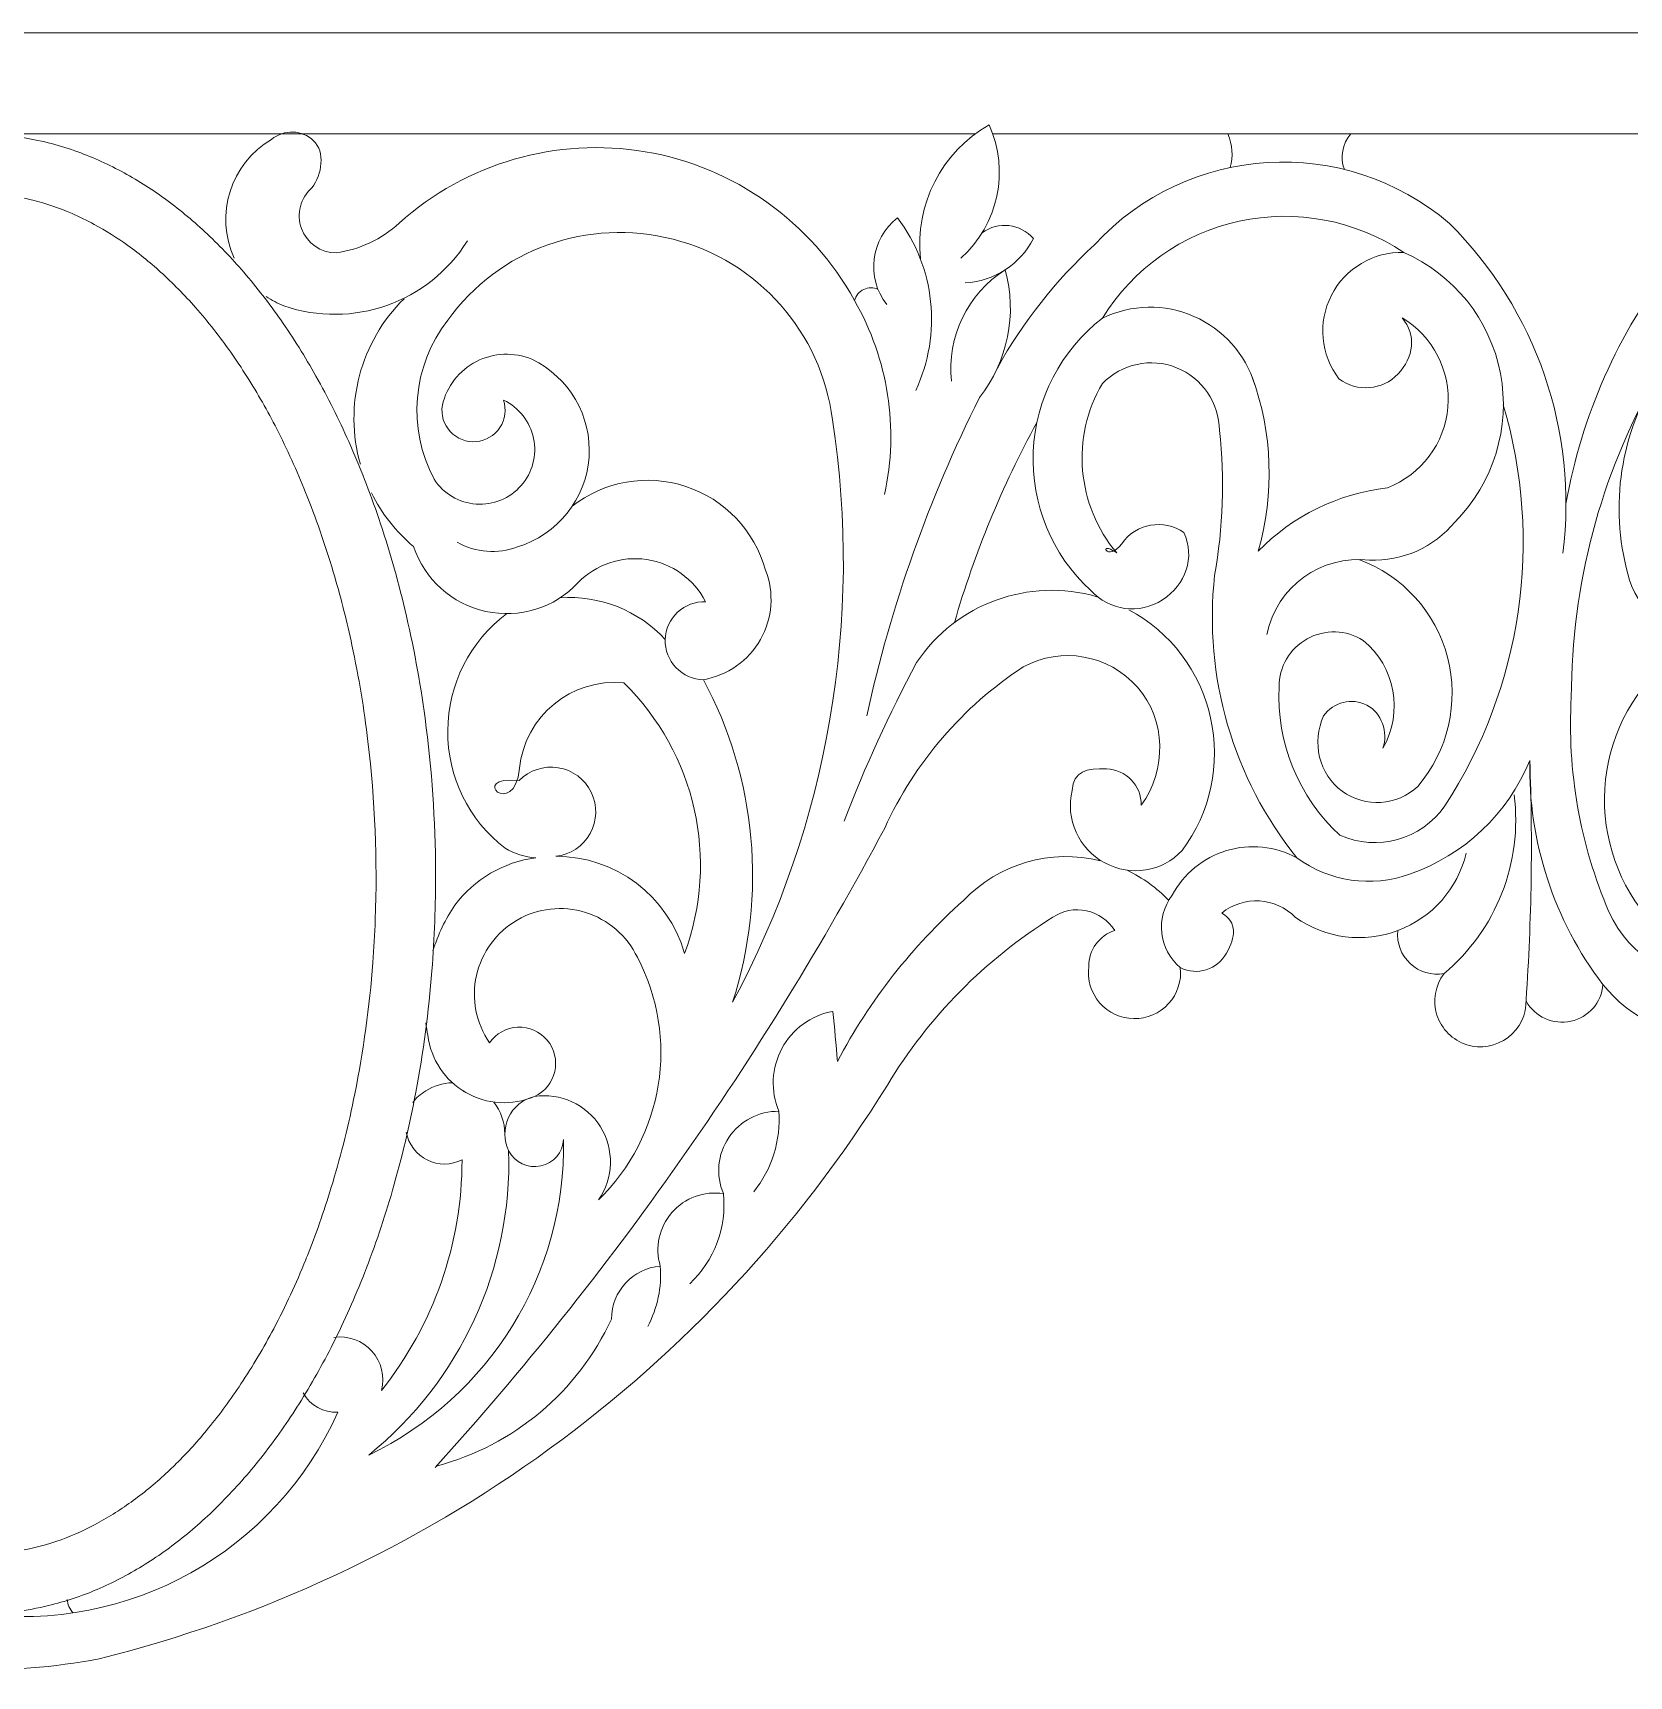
# Model space of a CAD drawing. Header units: millimetres. Extents: x 4607 to 4809, y 1593 to 1731.
# Drawn here: x 4709.4 to 4766.8, y 1671.8 to 1731 of the extents above; entities that cross this region are included whole.
import ezdxf

# ---------------------------------------------------------------- set-up
doc = ezdxf.new("R2010")
doc.units = ezdxf.units.MM
doc.header["$MEASUREMENT"] = 0
doc.layers.add('SITARA ALL', color=18, linetype='Continuous', true_color=0x000000)

msp = doc.modelspace()

# ---------------------------------------------------------------- linework, layer by layer
at = {"layer": 'SITARA ALL', "lineweight": 9}
for points, knots in [([(4805.424, 1688.332), (4805.424, 1688.332), (4807.449, 1688.332), (4807.449, 1688.332), (4807.449, 1688.332), (4807.449, 1730.976), (4807.449, 1730.976), (4807.449, 1730.976), (4607.449, 1730.976), (4607.449, 1730.976), (4607.449, 1730.976), (4607.449, 1688.332), (4607.449, 1688.332), (4607.449, 1688.332), (4609.474, 1688.332), (4609.474, 1688.332)], [0, 0, 0, 0, 0.166667, 0.166667, 0.166667, 0.333333, 0.333333, 0.333333, 0.5, 0.5, 0.5, 0.666667, 0.666667, 0.666667, 1, 1, 1, 1]), ([(4707.349, 1727.335), (4706.552, 1727.331), (4705.758, 1727.234), (4704.983, 1727.047), (4704.382, 1726.901), (4703.794, 1726.706), (4703.226, 1726.462), (4702.667, 1726.223), (4702.126, 1725.943), (4701.608, 1725.624), (4701.073, 1725.295), (4700.56, 1724.932), (4700.073, 1724.535), (4699.574, 1724.129), (4699.1, 1723.694), (4698.651, 1723.233), (4698.158, 1722.726), (4697.693, 1722.192), (4697.258, 1721.633), (4696.795, 1721.038), (4696.362, 1720.42), (4695.961, 1719.781), (4695.52, 1719.079), (4695.113, 1718.358), (4694.741, 1717.618), (4694.323, 1716.788), (4693.945, 1715.939), (4693.606, 1715.074), (4693.223, 1714.094), (4692.885, 1713.097), (4692.594, 1712.086), (4692.26, 1710.925), (4691.981, 1709.749), (4691.759, 1708.562), (4691.488, 1707.115), (4691.294, 1705.655), (4691.179, 1704.187), (4691.086, 1703.005), (4691.041, 1701.82), (4691.046, 1700.635), (4691.052, 1698.781), (4691.179, 1696.93), (4691.426, 1695.093), (4691.602, 1693.775), (4691.845, 1692.467), (4692.152, 1691.173), (4692.414, 1690.068), (4692.728, 1688.975), (4693.092, 1687.899), (4693.41, 1686.962), (4693.77, 1686.04), (4694.172, 1685.135), (4694.529, 1684.331), (4694.923, 1683.544), (4695.354, 1682.776), (4695.743, 1682.083), (4696.165, 1681.408), (4696.619, 1680.755), (4697.033, 1680.161), (4697.477, 1679.587), (4697.949, 1679.038), (4698.391, 1678.525), (4698.86, 1678.037), (4699.355, 1677.576), (4699.818, 1677.146), (4700.307, 1676.744), (4700.818, 1676.372), (4701.311, 1676.015), (4701.827, 1675.69), (4702.363, 1675.402), (4702.902, 1675.112), (4703.463, 1674.865), (4704.039, 1674.661), (4704.668, 1674.439), (4705.317, 1674.276), (4705.976, 1674.175), (4706.496, 1674.095), (4707.022, 1674.056), (4707.549, 1674.058), (4708.346, 1674.062), (4709.14, 1674.158), (4709.915, 1674.346), (4710.516, 1674.492), (4711.104, 1674.687), (4711.672, 1674.93), (4712.231, 1675.17), (4712.772, 1675.45), (4713.29, 1675.769), (4713.825, 1676.098), (4714.338, 1676.461), (4714.825, 1676.858), (4715.323, 1677.264), (4715.798, 1677.698), (4716.246, 1678.16), (4716.74, 1678.667), (4717.205, 1679.201), (4717.64, 1679.76), (4718.103, 1680.355), (4718.536, 1680.973), (4718.937, 1681.612), (4719.378, 1682.314), (4719.785, 1683.035), (4720.157, 1683.775), (4720.575, 1684.605), (4720.953, 1685.454), (4721.291, 1686.319), (4721.675, 1687.299), (4722.013, 1688.296), (4722.304, 1689.307), (4722.638, 1690.468), (4722.917, 1691.644), (4723.139, 1692.831), (4723.41, 1694.278), (4723.604, 1695.738), (4723.719, 1697.206), (4723.812, 1698.388), (4723.857, 1699.573), (4723.852, 1700.758), (4723.846, 1702.612), (4723.719, 1704.463), (4723.472, 1706.3), (4723.296, 1707.618), (4723.053, 1708.926), (4722.746, 1710.22), (4722.484, 1711.325), (4722.17, 1712.418), (4721.806, 1713.494), (4721.488, 1714.431), (4721.128, 1715.353), (4720.726, 1716.258), (4720.369, 1717.062), (4719.975, 1717.849), (4719.544, 1718.617), (4719.155, 1719.31), (4718.733, 1719.985), (4718.279, 1720.638), (4717.865, 1721.232), (4717.421, 1721.806), (4716.948, 1722.355), (4716.507, 1722.868), (4716.038, 1723.356), (4715.543, 1723.817), (4715.08, 1724.247), (4714.591, 1724.649), (4714.08, 1725.021), (4713.587, 1725.378), (4713.071, 1725.703), (4712.534, 1725.991), (4711.996, 1726.281), (4711.435, 1726.528), (4710.858, 1726.732), (4710.23, 1726.954), (4709.581, 1727.116), (4708.922, 1727.218), (4708.402, 1727.297), (4707.876, 1727.336), (4707.349, 1727.335)], [0, 0, 0, 0, 0.019231, 0.019231, 0.019231, 0.038462, 0.038462, 0.038462, 0.057692, 0.057692, 0.057692, 0.076923, 0.076923, 0.076923, 0.096154, 0.096154, 0.096154, 0.115385, 0.115385, 0.115385, 0.134615, 0.134615, 0.134615, 0.153846, 0.153846, 0.153846, 0.173077, 0.173077, 0.173077, 0.192308, 0.192308, 0.192308, 0.211538, 0.211538, 0.211538, 0.230769, 0.230769, 0.230769, 0.25, 0.25, 0.25, 0.269231, 0.269231, 0.269231, 0.288462, 0.288462, 0.288462, 0.307692, 0.307692, 0.307692, 0.326923, 0.326923, 0.326923, 0.346154, 0.346154, 0.346154, 0.365385, 0.365385, 0.365385, 0.384615, 0.384615, 0.384615, 0.403846, 0.403846, 0.403846, 0.423077, 0.423077, 0.423077, 0.442308, 0.442308, 0.442308, 0.461538, 0.461538, 0.461538, 0.480769, 0.480769, 0.480769, 0.5, 0.5, 0.5, 0.519231, 0.519231, 0.519231, 0.538462, 0.538462, 0.538462, 0.557692, 0.557692, 0.557692, 0.576923, 0.576923, 0.576923, 0.596154, 0.596154, 0.596154, 0.615385, 0.615385, 0.615385, 0.634615, 0.634615, 0.634615, 0.653846, 0.653846, 0.653846, 0.673077, 0.673077, 0.673077, 0.692308, 0.692308, 0.692308, 0.711538, 0.711538, 0.711538, 0.730769, 0.730769, 0.730769, 0.75, 0.75, 0.75, 0.769231, 0.769231, 0.769231, 0.788462, 0.788462, 0.788462, 0.807692, 0.807692, 0.807692, 0.826923, 0.826923, 0.826923, 0.846154, 0.846154, 0.846154, 0.865385, 0.865385, 0.865385, 0.884615, 0.884615, 0.884615, 0.903846, 0.903846, 0.903846, 0.923077, 0.923077, 0.923077, 0.942308, 0.942308, 0.942308, 0.961538, 0.961538, 0.961538, 0.980769, 0.980769, 0.980769, 1, 1, 1, 1]), ([(4716.597, 1722.864), (4715.886, 1724.424), (4716.471, 1726.271), (4717.949, 1727.14), (4718.391, 1727.513), (4719.044, 1727.493), (4719.462, 1727.093), (4719.88, 1726.693), (4719.762, 1725.866), (4719.409, 1725.407), (4718.984, 1725.043), (4718.831, 1724.452), (4719.027, 1723.927), (4719.222, 1723.402), (4719.712, 1723.055), (4720.272, 1723.057), (4721.12, 1723.175), (4721.911, 1723.547), (4722.542, 1724.126), (4724.949, 1726.289), (4728.212, 1727.236), (4731.403, 1726.697), (4734.594, 1726.157), (4737.375, 1724.172), (4738.937, 1721.338), (4740.149, 1719.225), (4740.534, 1716.736), (4740.018, 1714.355)], [0, 0, 0, 0, 0.1, 0.1, 0.1, 0.2, 0.2, 0.2, 0.3, 0.3, 0.3, 0.4, 0.4, 0.4, 0.5, 0.5, 0.5, 0.6, 0.6, 0.6, 0.7, 0.7, 0.7, 0.8, 0.8, 0.8, 1, 1, 1, 1]), ([(4742.769, 1722.868), (4744.116, 1724.074), (4744.527, 1726.012), (4743.782, 1727.66), (4742.071, 1726.687), (4741.098, 1724.795), (4741.308, 1722.837)], [0, 0, 0, 0, 0.333333, 0.333333, 0.333333, 1, 1, 1, 1]), ([(4764.441, 1712.242), (4764.99, 1716.62), (4763.483, 1721.003), (4760.354, 1724.115), (4756.577, 1727.334), (4750.937, 1727), (4747.575, 1723.348), (4746.182, 1722.062), (4745.001, 1720.564), (4744.078, 1718.908)], [0, 0, 0, 0, 0.25, 0.25, 0.25, 0.5, 0.5, 0.5, 1, 1, 1, 1]), ([(4789.667, 1720.297), (4787.668, 1724.098), (4783.913, 1726.659), (4779.645, 1727.135), (4775.378, 1727.61), (4771.175, 1725.965), (4768.388, 1722.698), (4766.424, 1720.159), (4765.107, 1717.181), (4764.552, 1714.018)], [0, 0, 0, 0, 0.25, 0.25, 0.25, 0.5, 0.5, 0.5, 1, 1, 1, 1]), ([(4707.357, 1725.193), (4708.03, 1725.195), (4708.7, 1725.113), (4709.352, 1724.95), (4709.836, 1724.83), (4710.308, 1724.669), (4710.765, 1724.47), (4711.037, 1724.352), (4711.303, 1724.222), (4711.563, 1724.081), (4711.983, 1723.853), (4712.388, 1723.598), (4712.776, 1723.318), (4713.213, 1723.002), (4713.631, 1722.66), (4714.027, 1722.295), (4714.472, 1721.886), (4714.892, 1721.452), (4715.288, 1720.996), (4715.738, 1720.476), (4716.16, 1719.933), (4716.552, 1719.368), (4716.752, 1719.081), (4716.944, 1718.788), (4717.13, 1718.491), (4717.513, 1717.875), (4717.868, 1717.242), (4718.194, 1716.594), (4718.574, 1715.839), (4718.92, 1715.069), (4719.23, 1714.284), (4719.606, 1713.334), (4719.937, 1712.367), (4720.222, 1711.387), (4720.458, 1710.575), (4720.665, 1709.755), (4720.842, 1708.928), (4721.087, 1707.782), (4721.28, 1706.625), (4721.418, 1705.461), (4721.673, 1703.33), (4721.76, 1701.183), (4721.681, 1699.039), (4721.661, 1698.526), (4721.632, 1698.013), (4721.593, 1697.5), (4721.473, 1695.911), (4721.256, 1694.331), (4720.943, 1692.768), (4720.726, 1691.691), (4720.461, 1690.624), (4720.147, 1689.57), (4719.888, 1688.705), (4719.593, 1687.85), (4719.261, 1687.01), (4719.233, 1686.939), (4719.205, 1686.867), (4719.176, 1686.796), (4718.834, 1685.95), (4718.449, 1685.122), (4718.023, 1684.315), (4717.663, 1683.633), (4717.269, 1682.969), (4716.844, 1682.326), (4716.48, 1681.775), (4716.088, 1681.243), (4715.67, 1680.731), (4715.308, 1680.287), (4714.923, 1679.862), (4714.517, 1679.458), (4714.441, 1679.383), (4714.365, 1679.309), (4714.288, 1679.235), (4713.894, 1678.861), (4713.479, 1678.51), (4713.043, 1678.186), (4712.629, 1677.877), (4712.195, 1677.596), (4711.743, 1677.346), (4711.302, 1677.102), (4710.843, 1676.892), (4710.37, 1676.718), (4709.876, 1676.537), (4709.365, 1676.401), (4708.846, 1676.313), (4708.7, 1676.288), (4708.554, 1676.267), (4708.406, 1676.251), (4707.519, 1676.15), (4706.62, 1676.198), (4705.748, 1676.393), (4705.254, 1676.503), (4704.771, 1676.656), (4704.304, 1676.849), (4703.86, 1677.032), (4703.43, 1677.247), (4703.016, 1677.491), (4702.831, 1677.6), (4702.649, 1677.714), (4702.47, 1677.833), (4702.053, 1678.112), (4701.653, 1678.415), (4701.272, 1678.741), (4700.842, 1679.109), (4700.433, 1679.501), (4700.047, 1679.915), (4699.606, 1680.387), (4699.191, 1680.882), (4698.802, 1681.398), (4698.354, 1681.994), (4697.937, 1682.615), (4697.553, 1683.255), (4697.387, 1683.531), (4697.228, 1683.809), (4697.074, 1684.091), (4696.702, 1684.774), (4696.361, 1685.473), (4696.051, 1686.186), (4695.686, 1687.024), (4695.359, 1687.879), (4695.07, 1688.746), (4694.714, 1689.817), (4694.409, 1690.905), (4694.158, 1692.006), (4694.001, 1692.693), (4693.864, 1693.384), (4693.746, 1694.078), (4693.532, 1695.35), (4693.379, 1696.633), (4693.29, 1697.92), (4693.148, 1699.958), (4693.156, 1702.004), (4693.317, 1704.041), (4693.357, 1704.55), (4693.407, 1705.058), (4693.467, 1705.564), (4693.636, 1706.999), (4693.887, 1708.423), (4694.219, 1709.829), (4694.46, 1710.854), (4694.749, 1711.868), (4695.084, 1712.866), (4695.361, 1713.694), (4695.674, 1714.508), (4696.022, 1715.309), (4696.116, 1715.523), (4696.212, 1715.736), (4696.311, 1715.948), (4696.668, 1716.714), (4697.065, 1717.462), (4697.499, 1718.188), (4697.869, 1718.808), (4698.271, 1719.408), (4698.702, 1719.987), (4699.077, 1720.492), (4699.479, 1720.976), (4699.905, 1721.439), (4700.274, 1721.841), (4700.666, 1722.222), (4701.077, 1722.58), (4701.198, 1722.686), (4701.322, 1722.79), (4701.447, 1722.891), (4701.842, 1723.211), (4702.256, 1723.506), (4702.688, 1723.775), (4703.109, 1724.037), (4703.549, 1724.268), (4704.004, 1724.467), (4704.48, 1724.675), (4704.973, 1724.841), (4705.477, 1724.964), (4706.093, 1725.113), (4706.724, 1725.19), (4707.357, 1725.193)], [0, 0, 0, 0, 0.017241, 0.017241, 0.017241, 0.034483, 0.034483, 0.034483, 0.051724, 0.051724, 0.051724, 0.068966, 0.068966, 0.068966, 0.086207, 0.086207, 0.086207, 0.103448, 0.103448, 0.103448, 0.12069, 0.12069, 0.12069, 0.137931, 0.137931, 0.137931, 0.155172, 0.155172, 0.155172, 0.172414, 0.172414, 0.172414, 0.189655, 0.189655, 0.189655, 0.206897, 0.206897, 0.206897, 0.224138, 0.224138, 0.224138, 0.241379, 0.241379, 0.241379, 0.258621, 0.258621, 0.258621, 0.275862, 0.275862, 0.275862, 0.293103, 0.293103, 0.293103, 0.310345, 0.310345, 0.310345, 0.327586, 0.327586, 0.327586, 0.344828, 0.344828, 0.344828, 0.362069, 0.362069, 0.362069, 0.37931, 0.37931, 0.37931, 0.396552, 0.396552, 0.396552, 0.413793, 0.413793, 0.413793, 0.431034, 0.431034, 0.431034, 0.448276, 0.448276, 0.448276, 0.465517, 0.465517, 0.465517, 0.482759, 0.482759, 0.482759, 0.5, 0.5, 0.5, 0.517241, 0.517241, 0.517241, 0.534483, 0.534483, 0.534483, 0.551724, 0.551724, 0.551724, 0.568966, 0.568966, 0.568966, 0.586207, 0.586207, 0.586207, 0.603448, 0.603448, 0.603448, 0.62069, 0.62069, 0.62069, 0.637931, 0.637931, 0.637931, 0.655172, 0.655172, 0.655172, 0.672414, 0.672414, 0.672414, 0.689655, 0.689655, 0.689655, 0.706897, 0.706897, 0.706897, 0.724138, 0.724138, 0.724138, 0.741379, 0.741379, 0.741379, 0.758621, 0.758621, 0.758621, 0.775862, 0.775862, 0.775862, 0.793103, 0.793103, 0.793103, 0.810345, 0.810345, 0.810345, 0.827586, 0.827586, 0.827586, 0.844828, 0.844828, 0.844828, 0.862069, 0.862069, 0.862069, 0.87931, 0.87931, 0.87931, 0.896552, 0.896552, 0.896552, 0.913793, 0.913793, 0.913793, 0.931034, 0.931034, 0.931034, 0.948276, 0.948276, 0.948276, 0.965517, 0.965517, 0.965517, 0.982759, 0.982759, 0.982759, 1, 1, 1, 1]), ([(4728.768, 1713.93), (4729.927, 1714.835), (4731.461, 1715.103), (4732.858, 1714.645), (4734.256, 1714.186), (4735.336, 1713.049), (4735.733, 1711.633), (4736.049, 1710.814), (4735.982, 1709.896), (4735.55, 1709.132), (4735.117, 1708.367), (4734.36, 1707.836), (4733.495, 1707.685), (4735.41, 1704.118), (4735.789, 1699.922), (4734.547, 1696.07), (4737.991, 1702.488), (4739.253, 1709.848), (4738.141, 1717.047), (4737.744, 1720.187), (4735.468, 1722.764), (4732.401, 1723.545), (4729.334, 1724.325), (4726.139, 1723.2), (4724.29, 1720.631), (4723.012, 1718.984), (4722.819, 1716.741), (4723.8, 1714.901), (4724.137, 1714.383), (4724.697, 1714.053), (4725.313, 1714.009), (4725.929, 1713.965), (4726.527, 1714.209), (4726.933, 1714.674), (4727.34, 1715.139), (4727.505, 1715.767), (4727.379, 1716.372), (4727.254, 1716.977), (4726.856, 1717.486), (4726.298, 1717.75), (4726.408, 1717.419), (4726.361, 1717.056), (4726.169, 1716.764), (4725.977, 1716.473), (4725.66, 1716.286), (4725.312, 1716.257), (4724.964, 1716.228), (4724.622, 1716.361), (4724.385, 1716.616), (4724.148, 1716.872), (4724.041, 1717.225), (4724.096, 1717.57), (4724.253, 1718.249), (4724.701, 1718.824), (4725.321, 1719.143), (4725.941, 1719.462), (4726.673, 1719.49), (4727.317, 1719.224), (4728.667, 1718.579), (4729.484, 1717.175), (4729.377, 1715.683), (4729.27, 1714.192), (4728.232, 1712.909), (4726.804, 1712.464), (4726.09, 1712.198), (4725.295, 1712.259), (4724.63, 1712.632)], [0, 0, 0, 0, 0.043478, 0.043478, 0.043478, 0.086957, 0.086957, 0.086957, 0.130435, 0.130435, 0.130435, 0.173913, 0.173913, 0.173913, 0.217391, 0.217391, 0.217391, 0.26087, 0.26087, 0.26087, 0.304348, 0.304348, 0.304348, 0.347826, 0.347826, 0.347826, 0.391304, 0.391304, 0.391304, 0.434783, 0.434783, 0.434783, 0.478261, 0.478261, 0.478261, 0.521739, 0.521739, 0.521739, 0.565217, 0.565217, 0.565217, 0.608696, 0.608696, 0.608696, 0.652174, 0.652174, 0.652174, 0.695652, 0.695652, 0.695652, 0.73913, 0.73913, 0.73913, 0.782609, 0.782609, 0.782609, 0.826087, 0.826087, 0.826087, 0.869565, 0.869565, 0.869565, 0.913043, 0.913043, 0.913043, 1, 1, 1, 1]), ([(4741.139, 1718.102), (4742.092, 1720.137), (4741.84, 1722.531), (4740.482, 1724.321), (4739.513, 1723.562), (4739.339, 1722.164), (4740.095, 1721.192)], [0, 0, 0, 0, 0.333333, 0.333333, 0.333333, 1, 1, 1, 1]), ([(4753.351, 1718.308), (4753.013, 1719.408), (4752.212, 1720.307), (4751.157, 1720.767), (4750.102, 1721.227), (4748.905, 1721.207), (4747.868, 1720.706), (4748.964, 1722.488), (4750.738, 1723.747), (4752.781, 1724.194), (4754.825, 1724.641), (4756.971, 1724.232), (4758.711, 1723.07), (4757.617, 1723.102), (4756.602, 1722.501), (4756.105, 1721.526), (4755.609, 1720.551), (4755.709, 1719.389), (4756.379, 1718.523), (4757.027, 1718.029), (4757.944, 1718.102), (4758.504, 1718.694), (4759.065, 1719.286), (4759.178, 1720.091), (4758.65, 1720.712), (4759.77, 1720.043), (4760.411, 1718.796), (4760.303, 1717.496), (4760.194, 1716.196), (4759.338, 1715.066), (4758.122, 1714.592), (4756.355, 1714.39), (4754.711, 1713.586), (4753.467, 1712.314), (4754.062, 1714.376), (4753.987, 1716.572), (4753.253, 1718.589)], [0, 0, 0, 0, 0.076923, 0.076923, 0.076923, 0.153846, 0.153846, 0.153846, 0.230769, 0.230769, 0.230769, 0.307692, 0.307692, 0.307692, 0.384615, 0.384615, 0.384615, 0.461538, 0.461538, 0.461538, 0.538462, 0.538462, 0.538462, 0.615385, 0.615385, 0.615385, 0.692308, 0.692308, 0.692308, 0.769231, 0.769231, 0.769231, 0.846154, 0.846154, 0.846154, 1, 1, 1, 1]), ([(4742.925, 1721.972), (4743.968, 1722.034), (4744.901, 1722.641), (4745.381, 1723.569), (4744.912, 1724.11), (4744.108, 1724.202), (4743.531, 1723.778)], [0, 0, 0, 0, 0.333333, 0.333333, 0.333333, 1, 1, 1, 1]), ([(4717.752, 1721.488), (4717.951, 1721.351), (4718.163, 1721.237), (4718.387, 1721.146), (4720.867, 1720.298), (4723.602, 1721.263), (4724.997, 1723.483)], [0, 0, 0, 0, 0.333333, 0.333333, 0.333333, 1, 1, 1, 1]), ([(4758.711, 1723.07), (4760.517, 1722.28), (4761.818, 1720.651), (4762.19, 1718.715), (4762.561, 1716.779), (4761.943, 1714.772), (4760.557, 1713.371), (4759.805, 1712.451), (4758.662, 1711.94), (4757.475, 1711.993), (4755.737, 1712.189), (4754.137, 1711.031), (4753.784, 1709.318)], [0, 0, 0, 0, 0.2, 0.2, 0.2, 0.4, 0.4, 0.4, 0.6, 0.6, 0.6, 1, 1, 1, 1]), ([(4739.378, 1706.382), (4740.249, 1710.355), (4741.611, 1714.205), (4743.432, 1717.843), (4744.452, 1719.144), (4744.798, 1720.85), (4744.364, 1722.446), (4743.006, 1721.586), (4742.255, 1720.029), (4742.429, 1718.431)], [0, 0, 0, 0, 0.25, 0.25, 0.25, 0.5, 0.5, 0.5, 1, 1, 1, 1]), ([(4739.782, 1721.741), (4739.618, 1721.817), (4739.428, 1721.816), (4739.265, 1721.738), (4739.101, 1721.66), (4738.981, 1721.514), (4738.937, 1721.338)], [0, 0, 0, 0, 0.333333, 0.333333, 0.333333, 1, 1, 1, 1]), ([(4747.868, 1720.706), (4746.367, 1719.551), (4745.454, 1717.792), (4745.372, 1715.9), (4745.29, 1714.008), (4746.039, 1712.185), (4747.435, 1710.904), (4748.096, 1710.165), (4749.198, 1710.02), (4750.028, 1710.563), (4750.858, 1711.105), (4751.207, 1712.08), (4750.796, 1712.982), (4750.067, 1713.489), (4749.065, 1713.311), (4748.556, 1712.583), (4748.047, 1711.855), (4747.65, 1712.76), (4748.377, 1712.249), (4746.929, 1713.967), (4746.723, 1716.413), (4747.86, 1718.351), (4748.553, 1719.063), (4749.606, 1719.287), (4750.529, 1718.92), (4751.452, 1718.553), (4752.063, 1717.648), (4752.077, 1716.655), (4752.264, 1714.917), (4752.205, 1713.161), (4751.9, 1711.44), (4751.501, 1707.791), (4752.565, 1704.136), (4754.86, 1701.272)], [0, 0, 0, 0, 0.083333, 0.083333, 0.083333, 0.166667, 0.166667, 0.166667, 0.25, 0.25, 0.25, 0.333333, 0.333333, 0.333333, 0.416667, 0.416667, 0.416667, 0.5, 0.5, 0.5, 0.583333, 0.583333, 0.583333, 0.666667, 0.666667, 0.666667, 0.75, 0.75, 0.75, 0.833333, 0.833333, 0.833333, 1, 1, 1, 1]), ([(4763.247, 1704.779), (4763.189, 1701.868), (4764.116, 1699.024), (4765.88, 1696.708), (4766.844, 1695.515), (4768.291, 1694.815), (4769.824, 1694.8), (4771.358, 1694.784), (4772.812, 1695.448), (4773.8, 1696.621), (4775.914, 1699.361), (4776.372, 1703.029), (4774.993, 1706.203), (4774.49, 1707.559), (4773.362, 1708.589), (4771.966, 1708.967), (4770.569, 1709.344), (4769.085, 1709.031), (4767.967, 1708.114), (4766.687, 1706.888), (4765.956, 1705.198), (4765.938, 1703.427), (4765.92, 1701.655), (4766.611, 1699.957), (4767.865, 1698.706), (4768.762, 1698.004), (4769.992, 1697.905), (4770.989, 1698.454), (4771.987, 1699.003), (4772.563, 1700.075), (4772.449, 1701.209), (4772.356, 1702.203), (4771.506, 1702.955), (4770.508, 1702.926), (4769.509, 1702.898), (4768.744, 1702.426), (4768.707, 1701.428), (4767.653, 1702.505), (4767.357, 1704.115), (4767.957, 1705.497), (4768.311, 1706.415), (4769.135, 1707.068), (4770.109, 1707.204), (4771.083, 1707.339), (4772.061, 1706.926), (4772.651, 1706.14), (4773.776, 1704.41), (4774.183, 1702.308), (4773.785, 1700.283), (4773.509, 1698.519), (4772.104, 1697.146), (4770.333, 1696.912), (4768.563, 1696.678), (4766.825, 1697.692), (4766.1, 1699.324), (4765.053, 1701.762), (4764.588, 1704.412), (4764.744, 1707.061), (4764.743, 1711.075), (4765.787, 1715.023), (4767.77, 1718.514), (4766.445, 1716.34), (4766.108, 1713.706), (4766.844, 1711.269), (4767.243, 1710), (4768.463, 1709.171), (4769.79, 1709.269), (4771.117, 1709.366), (4772.193, 1710.3), (4772.403, 1711.614)], [0, 0, 0, 0, 0.041667, 0.041667, 0.041667, 0.083333, 0.083333, 0.083333, 0.125, 0.125, 0.125, 0.166667, 0.166667, 0.166667, 0.208333, 0.208333, 0.208333, 0.25, 0.25, 0.25, 0.291667, 0.291667, 0.291667, 0.333333, 0.333333, 0.333333, 0.375, 0.375, 0.375, 0.416667, 0.416667, 0.416667, 0.458333, 0.458333, 0.458333, 0.5, 0.5, 0.5, 0.541667, 0.541667, 0.541667, 0.583333, 0.583333, 0.583333, 0.625, 0.625, 0.625, 0.666667, 0.666667, 0.666667, 0.708333, 0.708333, 0.708333, 0.75, 0.75, 0.75, 0.791667, 0.791667, 0.791667, 0.833333, 0.833333, 0.833333, 0.875, 0.875, 0.875, 0.916667, 0.916667, 0.916667, 1, 1, 1, 1]), ([(4754.224, 1707.438), (4754.119, 1705.418), (4754.92, 1703.458), (4756.41, 1702.09), (4757.759, 1701.483), (4759.347, 1701.923), (4760.189, 1703.139), (4762.973, 1707.415), (4763.743, 1712.694), (4762.293, 1717.586)], [0, 0, 0, 0, 0.25, 0.25, 0.25, 0.5, 0.5, 0.5, 1, 1, 1, 1]), ([(4721.544, 1714.41), (4721.911, 1713.669), (4722.427, 1713.012), (4723.059, 1712.478), (4723.453, 1711.296), (4724.442, 1710.409), (4725.661, 1710.144), (4726.879, 1709.88), (4728.138, 1710.268), (4728.987, 1711.18), (4729.628, 1711.838), (4730.546, 1712.147), (4731.454, 1712.012), (4732.362, 1711.877), (4733.153, 1711.308), (4733.575, 1710.493), (4733.201, 1710.506), (4732.837, 1710.369), (4732.564, 1710.113), (4732.291, 1709.856), (4732.131, 1709.503), (4732.121, 1709.129), (4732.11, 1708.755), (4732.25, 1708.392), (4732.508, 1708.12), (4732.767, 1707.849), (4733.121, 1707.692), (4733.495, 1707.685)], [0, 0, 0, 0, 0.1, 0.1, 0.1, 0.2, 0.2, 0.2, 0.3, 0.3, 0.3, 0.4, 0.4, 0.4, 0.5, 0.5, 0.5, 0.6, 0.6, 0.6, 0.7, 0.7, 0.7, 0.8, 0.8, 0.8, 1, 1, 1, 1]), ([(4757.093, 1712.014), (4758.669, 1711.432), (4759.862, 1710.117), (4760.287, 1708.491), (4760.713, 1706.865), (4760.308, 1705.123), (4759.219, 1703.844), (4758.467, 1703.14), (4757.323, 1703.067), (4756.488, 1703.669), (4755.653, 1704.271), (4755.394, 1705.448), (4755.825, 1706.383), (4756.175, 1706.879), (4756.836, 1707.044), (4757.379, 1706.77), (4757.921, 1706.496), (4758.152, 1705.791), (4757.96, 1705.214), (4758.705, 1706.511), (4758.405, 1708.154), (4757.249, 1709.101), (4756.639, 1709.486), (4755.867, 1709.508), (4755.236, 1709.157), (4754.605, 1708.805), (4754.217, 1708.146), (4754.224, 1707.424)], [0, 0, 0, 0, 0.1, 0.1, 0.1, 0.2, 0.2, 0.2, 0.3, 0.3, 0.3, 0.4, 0.4, 0.4, 0.5, 0.5, 0.5, 0.6, 0.6, 0.6, 0.7, 0.7, 0.7, 0.8, 0.8, 0.8, 1, 1, 1, 1]), ([(4747.665, 1710.674), (4745.215, 1711.381), (4742.59, 1710.426), (4741.171, 1708.307), (4740.186, 1706.456), (4739.314, 1704.548), (4738.558, 1702.592)], [0, 0, 0, 0, 0.333333, 0.333333, 0.333333, 1, 1, 1, 1]), ([(4726.409, 1710.061), (4725.083, 1709.064), (4724.3, 1707.506), (4724.291, 1705.848), (4724.282, 1704.19), (4725.039, 1702.63), (4726.353, 1701.62), (4726.691, 1701.419), (4727.071, 1701.3), (4727.463, 1701.273), (4726.299, 1701.121), (4725.247, 1700.505), (4724.545, 1699.564), (4724.205, 1699.059), (4723.94, 1698.508), (4723.757, 1697.927)], [0, 0, 0, 0, 0.166667, 0.166667, 0.166667, 0.333333, 0.333333, 0.333333, 0.5, 0.5, 0.5, 0.666667, 0.666667, 0.666667, 1, 1, 1, 1]), ([(4723.834, 1679.316), (4730.156, 1686.298), (4735.593, 1694.03), (4740.024, 1702.341), (4741.105, 1704.705), (4742.832, 1706.717), (4745.005, 1708.144), (4746.38, 1708.894), (4748.09, 1708.591), (4749.123, 1707.415), (4750.156, 1706.238), (4750.184, 1704.434), (4749.262, 1703.168), (4749.266, 1703.871), (4748.709, 1704.45), (4748.006, 1704.475), (4747.303, 1704.499), (4746.815, 1704.399), (4746.769, 1703.697), (4746.524, 1702.662), (4747.006, 1701.592), (4747.944, 1701.092), (4748.883, 1700.592), (4750.011, 1700.756), (4750.734, 1701.536), (4751.754, 1702.904), (4752.128, 1704.649), (4751.757, 1706.316), (4751.387, 1707.982), (4750.317, 1709.399), (4748.813, 1710.206)], [0, 0, 0, 0, 0.090909, 0.090909, 0.090909, 0.181818, 0.181818, 0.181818, 0.272727, 0.272727, 0.272727, 0.363636, 0.363636, 0.363636, 0.454545, 0.454545, 0.454545, 0.545455, 0.545455, 0.545455, 0.636364, 0.636364, 0.636364, 0.727273, 0.727273, 0.727273, 0.818182, 0.818182, 0.818182, 1, 1, 1, 1]), ([(4732.817, 1697.827), (4734.073, 1701.222), (4733.219, 1705.036), (4730.631, 1707.568), (4728.745, 1707.755), (4727.064, 1706.38), (4726.874, 1704.494), (4726.683, 1702.608), (4724.972, 1704.246), (4726.857, 1704.052), (4727.223, 1704.427), (4727.748, 1704.6), (4728.265, 1704.517), (4728.782, 1704.434), (4729.227, 1704.1), (4729.456, 1703.63), (4729.686, 1703.159), (4729.672, 1702.606), (4729.418, 1702.148), (4729.165, 1701.69), (4728.701, 1701.383), (4728.181, 1701.326), (4730.333, 1701.327), (4732.226, 1699.897), (4732.817, 1697.827)], [0, 0, 0, 0, 0.125, 0.125, 0.125, 0.25, 0.25, 0.25, 0.375, 0.375, 0.375, 0.5, 0.5, 0.5, 0.625, 0.625, 0.625, 0.75, 0.75, 0.75, 0.875, 0.875, 0.875, 1, 1, 1, 1]), ([(4758.499, 1698.651), (4758.451, 1698.206), (4758.616, 1697.765), (4758.944, 1697.46), (4759.271, 1697.155), (4759.72, 1697.023), (4760.16, 1697.103), (4759.838, 1696.676), (4759.744, 1696.12), (4759.907, 1695.61), (4760.07, 1695.101), (4760.466, 1694.704), (4760.976, 1694.543), (4761.486, 1694.383), (4762.042, 1694.48), (4762.468, 1694.804), (4762.893, 1695.128), (4763.135, 1695.634), (4763.116, 1696.168), (4763.313, 1699.034), (4763.357, 1701.908), (4763.247, 1704.779), (4762.46, 1702.854), (4760.881, 1701.36), (4758.916, 1700.68), (4757.55, 1700.19), (4756.029, 1700.412), (4754.86, 1701.272), (4754.087, 1701.692), (4753.177, 1701.786), (4752.334, 1701.532), (4751.491, 1701.278), (4750.787, 1700.701), (4750.375, 1699.923), (4749.764, 1699.114), (4749.891, 1697.969), (4750.666, 1697.316)], [0, 0, 0, 0, 0.076923, 0.076923, 0.076923, 0.153846, 0.153846, 0.153846, 0.230769, 0.230769, 0.230769, 0.307692, 0.307692, 0.307692, 0.384615, 0.384615, 0.384615, 0.461538, 0.461538, 0.461538, 0.538462, 0.538462, 0.538462, 0.615385, 0.615385, 0.615385, 0.692308, 0.692308, 0.692308, 0.769231, 0.769231, 0.769231, 0.846154, 0.846154, 0.846154, 1, 1, 1, 1]), ([(4653.94, 1701.435), (4654.249, 1700.156), (4655.173, 1699.113), (4656.405, 1698.651), (4657.637, 1698.19), (4659.009, 1698.362), (4660.083, 1699.123), (4660.794, 1699.856), (4661.948, 1699.924), (4662.742, 1699.282), (4662.289, 1698.783), (4662.31, 1698.015), (4662.791, 1697.543), (4663.273, 1697.07), (4663.741, 1696.853), (4664.231, 1697.316), (4664.182, 1696.843), (4664.336, 1696.372), (4664.657, 1696.021), (4664.977, 1695.67), (4665.43, 1695.473), (4665.905, 1695.48), (4666.381, 1695.486), (4666.83, 1695.696), (4667.14, 1696.057), (4667.451, 1696.417), (4667.592, 1696.89), (4667.529, 1697.361), (4667.529, 1697.949), (4667.152, 1698.472), (4666.593, 1698.657), (4666.821, 1699.021), (4667.188, 1699.277), (4667.608, 1699.366), (4668.028, 1699.455), (4668.469, 1699.369), (4668.825, 1699.129), (4671.26, 1697.615), (4673.301, 1695.543), (4674.78, 1693.087), (4680.96, 1683.136), (4690.65, 1675.877), (4701.938, 1672.751), (4705.14, 1671.915), (4708.487, 1671.805), (4711.737, 1672.43), (4723.53, 1675.358), (4733.709, 1682.764), (4740.118, 1693.087), (4741.597, 1695.543), (4743.638, 1697.615), (4746.073, 1699.129), (4746.429, 1699.369), (4746.868, 1699.455), (4747.288, 1699.366), (4747.708, 1699.278), (4748.076, 1699.02), (4748.305, 1698.657), (4747.746, 1698.471), (4747.369, 1697.949), (4747.369, 1697.361), (4747.306, 1696.89), (4747.448, 1696.414), (4747.759, 1696.054), (4748.07, 1695.695), (4748.517, 1695.486), (4748.993, 1695.48), (4749.468, 1695.473), (4749.923, 1695.671), (4750.243, 1696.023), (4750.563, 1696.374), (4750.717, 1696.843), (4750.666, 1697.316), (4751.27, 1697.014), (4752.003, 1697.243), (4752.328, 1697.835), (4752.652, 1698.426), (4752.734, 1698.936), (4752.156, 1699.282), (4752.949, 1699.925), (4754.103, 1699.855), (4754.815, 1699.123), (4755.891, 1698.365), (4757.272, 1698.19), (4758.503, 1698.655), (4759.734, 1699.12), (4760.652, 1700.155), (4760.958, 1701.435)], [0, 0, 0, 0, 0.033333, 0.033333, 0.033333, 0.066667, 0.066667, 0.066667, 0.1, 0.1, 0.1, 0.133333, 0.133333, 0.133333, 0.166667, 0.166667, 0.166667, 0.2, 0.2, 0.2, 0.233333, 0.233333, 0.233333, 0.266667, 0.266667, 0.266667, 0.3, 0.3, 0.3, 0.333333, 0.333333, 0.333333, 0.366667, 0.366667, 0.366667, 0.4, 0.4, 0.4, 0.433333, 0.433333, 0.433333, 0.466667, 0.466667, 0.466667, 0.5, 0.5, 0.5, 0.533333, 0.533333, 0.533333, 0.566667, 0.566667, 0.566667, 0.6, 0.6, 0.6, 0.633333, 0.633333, 0.633333, 0.666667, 0.666667, 0.666667, 0.7, 0.7, 0.7, 0.733333, 0.733333, 0.733333, 0.766667, 0.766667, 0.766667, 0.8, 0.8, 0.8, 0.833333, 0.833333, 0.833333, 0.866667, 0.866667, 0.866667, 0.9, 0.9, 0.9, 0.933333, 0.933333, 0.933333, 1, 1, 1, 1]), ([(4747.789, 1701.164), (4746.007, 1701.605), (4744.126, 1701.062), (4742.856, 1699.736), (4741.011, 1698.088), (4739.475, 1696.126), (4738.319, 1693.939), (4738.274, 1694.541), (4738.218, 1695.143), (4738.151, 1695.743), (4737.37, 1695.596), (4736.698, 1695.104), (4736.322, 1694.404), (4735.946, 1693.703), (4735.905, 1692.875), (4736.214, 1692.143), (4735.491, 1692.155), (4734.812, 1691.8), (4734.409, 1691.2), (4734.006, 1690.6), (4733.931, 1689.843), (4734.215, 1689.178), (4733.521, 1689.285), (4732.82, 1689.028), (4732.359, 1688.497), (4731.898, 1687.966), (4731.739, 1687.243), (4731.942, 1686.569), (4732.001, 1685.815), (4731.844, 1685.059), (4731.488, 1684.391)], [0, 0, 0, 0, 0.090909, 0.090909, 0.090909, 0.181818, 0.181818, 0.181818, 0.272727, 0.272727, 0.272727, 0.363636, 0.363636, 0.363636, 0.454545, 0.454545, 0.454545, 0.545455, 0.545455, 0.545455, 0.636364, 0.636364, 0.636364, 0.727273, 0.727273, 0.727273, 0.818182, 0.818182, 0.818182, 1, 1, 1, 1]), ([(4723.504, 1695.331), (4723.52, 1695.18), (4723.542, 1695.03), (4723.57, 1694.881), (4723.678, 1694.017), (4724.187, 1693.254), (4724.942, 1692.821), (4725.698, 1692.388), (4726.608, 1692.333), (4727.408, 1692.676), (4728.348, 1692.821), (4729.285, 1692.392), (4729.789, 1691.585), (4730.293, 1690.778), (4730.259, 1689.735), (4729.716, 1688.953), (4732.067, 1691.235), (4732.639, 1694.787), (4731.117, 1697.688), (4730.746, 1698.465), (4730.067, 1699.052), (4729.244, 1699.306), (4728.421, 1699.56), (4727.534, 1699.462), (4726.789, 1699.03), (4726.044, 1698.598), (4725.513, 1697.875), (4725.324, 1697.035), (4725.136, 1696.194), (4725.305, 1695.317), (4725.794, 1694.609), (4726.025, 1694.944), (4726.4, 1695.153), (4726.807, 1695.172), (4727.215, 1695.191), (4727.609, 1695.016), (4727.871, 1694.704), (4728.133, 1694.391), (4728.233, 1693.974), (4728.143, 1693.576), (4728.053, 1693.179), (4727.779, 1692.845), (4727.408, 1692.676), (4726.998, 1692.578), (4726.654, 1692.297), (4726.476, 1691.915), (4726.297, 1691.532), (4726.302, 1691.091), (4726.49, 1690.714), (4726.709, 1690.296), (4727.18, 1690.076), (4727.64, 1690.177), (4728.101, 1690.277), (4728.436, 1690.656), (4728.461, 1691.127), (4728.546, 1686.296), (4725.802, 1681.856), (4721.445, 1679.767), (4724.751, 1682.43), (4726.616, 1686.484), (4726.483, 1690.727)], [0, 0, 0, 0, 0.047619, 0.047619, 0.047619, 0.095238, 0.095238, 0.095238, 0.142857, 0.142857, 0.142857, 0.190476, 0.190476, 0.190476, 0.238095, 0.238095, 0.238095, 0.285714, 0.285714, 0.285714, 0.333333, 0.333333, 0.333333, 0.380952, 0.380952, 0.380952, 0.428571, 0.428571, 0.428571, 0.47619, 0.47619, 0.47619, 0.52381, 0.52381, 0.52381, 0.571429, 0.571429, 0.571429, 0.619048, 0.619048, 0.619048, 0.666667, 0.666667, 0.666667, 0.714286, 0.714286, 0.714286, 0.761905, 0.761905, 0.761905, 0.809524, 0.809524, 0.809524, 0.857143, 0.857143, 0.857143, 0.904762, 0.904762, 0.904762, 1, 1, 1, 1]), ([(4763.117, 1696.111), (4763.435, 1695.539), (4764.091, 1695.244), (4764.73, 1695.387), (4765.369, 1695.53), (4765.836, 1696.055), (4765.88, 1696.708)], [0, 0, 0, 0, 0.333333, 0.333333, 0.333333, 1, 1, 1, 1]), ([(4724.456, 1693.173), (4724.116, 1693.164), (4723.784, 1693.061), (4723.499, 1692.875), (4723.312, 1692.772), (4723.151, 1692.628), (4723.028, 1692.453)], [0, 0, 0, 0, 0.333333, 0.333333, 0.333333, 1, 1, 1, 1]), ([(4722.797, 1691.388), (4722.879, 1690.955), (4723.16, 1690.585), (4723.555, 1690.391), (4723.951, 1690.196), (4724.412, 1690.197), (4724.806, 1690.396), (4724.806, 1687.381), (4723.783, 1684.453), (4721.906, 1682.093), (4722.034, 1682.593), (4721.904, 1683.124), (4721.558, 1683.508), (4721.213, 1683.891), (4720.703, 1684.077), (4720.192, 1684.001)], [0, 0, 0, 0, 0.166667, 0.166667, 0.166667, 0.333333, 0.333333, 0.333333, 0.5, 0.5, 0.5, 0.666667, 0.666667, 0.666667, 1, 1, 1, 1]), ([(4731.942, 1686.569), (4730.95, 1686.486), (4730.187, 1685.659), (4730.186, 1684.664), (4728.979, 1682.046), (4726.664, 1680.102), (4723.877, 1679.364)], [0, 0, 0, 0, 0.333333, 0.333333, 0.333333, 1, 1, 1, 1]), ([(4719.09, 1682.001), (4719.335, 1681.549), (4719.819, 1681.28), (4720.332, 1681.31), (4718.091, 1676.285), (4712.803, 1673.335), (4707.349, 1674.058)], [0, 0, 0, 0, 0.333333, 0.333333, 0.333333, 1, 1, 1, 1])]:
    msp.add_open_spline(points, degree=3, knots=knots, dxfattribs=at)
for points in [[(4743.283, 1727.335), (4743.283, 1727.335), (4705.993, 1727.335), (4705.993, 1727.335)], [(4791.382, 1727.335), (4791.382, 1727.335), (4743.913, 1727.335), (4743.913, 1727.335)], [(4752.462, 1726.125), (4752.574, 1726.526), (4752.543, 1726.954), (4752.375, 1727.335)], [(4756.804, 1727.335), (4756.498, 1726.983), (4756.409, 1726.492), (4756.572, 1726.055)], [(4722.715, 1721.403), (4721.141, 1719.851), (4720.539, 1717.566), (4721.145, 1715.44)], [(4745.502, 1716.95), (4744.252, 1714.662), (4743.256, 1712.245), (4742.533, 1709.74)], [(4732.121, 1709.129), (4731.155, 1710.183), (4729.762, 1710.737), (4728.336, 1710.633)], [(4760.16, 1697.103), (4762.04, 1698.68), (4762.991, 1701.1), (4762.687, 1703.534)], [(4750.252, 1699.74), (4749.821, 1700.188), (4749.313, 1700.554), (4748.751, 1700.821)], [(4724.939, 1692.821), (4724.91, 1692.84), (4724.88, 1692.858), (4724.85, 1692.875)], [(4726.345, 1691.329), (4726.346, 1691.747), (4726.205, 1692.152), (4725.945, 1692.478)], [(4735.305, 1689.239), (4735.963, 1690.059), (4736.287, 1691.095), (4736.214, 1692.143)], [(4733.002, 1685.934), (4733.89, 1686.767), (4734.339, 1687.967), (4734.215, 1689.178)], [(4710.589, 1674.57), (4710.599, 1674.388), (4710.674, 1674.215), (4710.801, 1674.083)]]:
    msp.add_open_spline(points, degree=3, dxfattribs=at)

doc.saveas('drawing.dxf')
